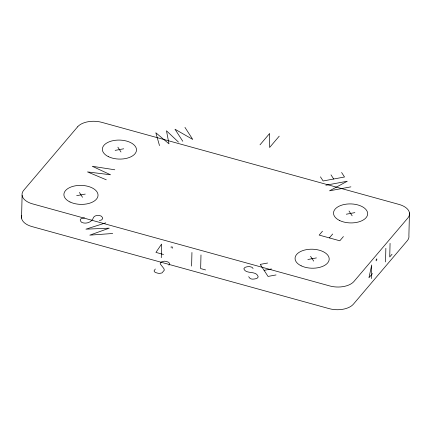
<?xml version="1.0" encoding="UTF-8"?>
<svg xmlns="http://www.w3.org/2000/svg" width="431" height="431" viewBox="0 0 431 431"><rect width="100%" height="100%" fill="white"/><g stroke="black" fill="none" stroke-linecap="round" stroke-linejoin="round"><path stroke-width="0.65" d="M21.55 218.108L22.105 195.405M161.264 257.679L161.593 244.07L155.947 252.399L163.543 254.5M171.166 247.873L171.199 246.537M172.465 248.234L172.497 246.893M191.612 266.078L191.94 252.469M200.986 254.963L200.652 268.578L205.587 269.941M371.387 278.555L371.721 264.946L368.958 277.736L372.497 273.572M376.161 260.836L376.193 259.494M376.769 260.119L376.802 258.783M385.524 261.924L385.858 248.315M390.066 243.353L389.737 256.962L392.032 254.258M409.45 212.892L408.895 235.595A18.221 10.134 1.4 0 1 407.263 240.74L353.415 304.151A18.221 10.134 1.4 0 1 329.214 308.655L32.002 226.582A18.221 10.134 1.4 0 1 21.755 215.462M260.006 144.821L269.623 133.497L269.623 147.477L279.234 136.153M155.305 269.014L154.126 270.765A3.653 2.031 1.4 0 0 155.058 272.22A8.399 4.671 1.4 0 0 159.432 273.432L161.991 272.942L164.335 270.118L163.872 268.588L160.208 263.853L160.348 263.007L161.84 261.682L164.421 261.191A8.399 4.671 1.4 0 1 168.801 262.398L169.706 263.853L168.941 265.146M322.49 231.188L319.172 235.094L339.811 240.794L343.41 236.554M329.365 237.907L332.678 234.001M105.8 222.849L85.92 229.168L109.242 228.166L89.793 235.148L112.69 233.494M115.147 150.381L123.702 148.787M76.686 195.674L85.246 194.085M84.503 217.822L81.416 218.56A3.653 2.031 1.4 0 0 80.247 219.923A8.399 4.671 1.4 0 0 81.895 222.477C86.372 224.33 92.153 222.116 93.597 217.235C95.289 215.064 98.758 214.977 101.086 216.05A8.399 4.671 1.4 0 1 102.74 218.603L101.549 219.961L99.351 220.543M325.874 185.222L347.267 181.241L329.505 190.825L350.899 186.849M346.308 214.212L354.869 212.623M267.619 263.018L260.243 264.392L268.034 276.427L276.039 274.94M307.853 259.51L316.408 257.916M264.09 270.334L271.465 268.96M114.786 169.782L92.277 166.285L110.541 174.781L87.498 171.915L106.279 179.797M178.445 142.074L166.479 130.792L168.99 143.83L155.828 132.775L159.502 145.597M341.605 172.497L344.52 177.001L323.126 180.977L320.443 176.829M331.003 174.862L333.691 179.016M349.029 211.007L352.149 215.823M310.568 256.305L313.687 261.121M184.947 127.377L192.743 139.418L174.981 129.23L182.776 141.266M253.083 268.508L251.973 267.268L249.495 266.563A8.399 4.671 1.4 0 0 244.964 267.403L243.817 268.782C246.009 274.703 256.515 270.081 258.228 276.923L257.091 278.291A8.399 4.671 1.4 0 1 252.555 279.132A3.653 2.031 1.4 0 1 250.072 278.442L248.649 276.697M117.868 147.176L120.987 151.992M79.406 192.474L82.526 197.29M77.585 126.849L23.737 190.26A18.221 10.134 1.4 0 0 32.557 203.879L329.769 285.952A18.221 10.134 1.4 0 0 353.97 281.448L407.818 218.038A18.221 10.134 1.4 0 0 398.998 204.418L101.786 122.345A18.221 10.134 1.4 0 0 77.585 126.849M108.456 156.679A17.078 9.504 1.4 0 0 136.244 151.513A17.078 9.504 1.4 0 0 113.579 140.554A17.078 9.504 1.4 0 0 108.456 156.679M301.156 265.808A17.078 9.504 1.4 0 0 328.945 260.642A17.078 9.504 1.4 0 0 306.279 249.684A17.078 9.504 1.4 0 0 301.156 265.808M339.617 220.516A17.078 9.504 1.4 0 0 367.406 215.349A17.078 9.504 1.4 0 0 344.741 204.386A17.078 9.504 1.4 0 0 339.617 220.516M69.994 201.977A17.078 9.504 1.4 0 0 97.783 196.811A17.078 9.504 1.4 0 0 75.118 185.853A17.078 9.504 1.4 0 0 69.994 201.977"/></g></svg>
